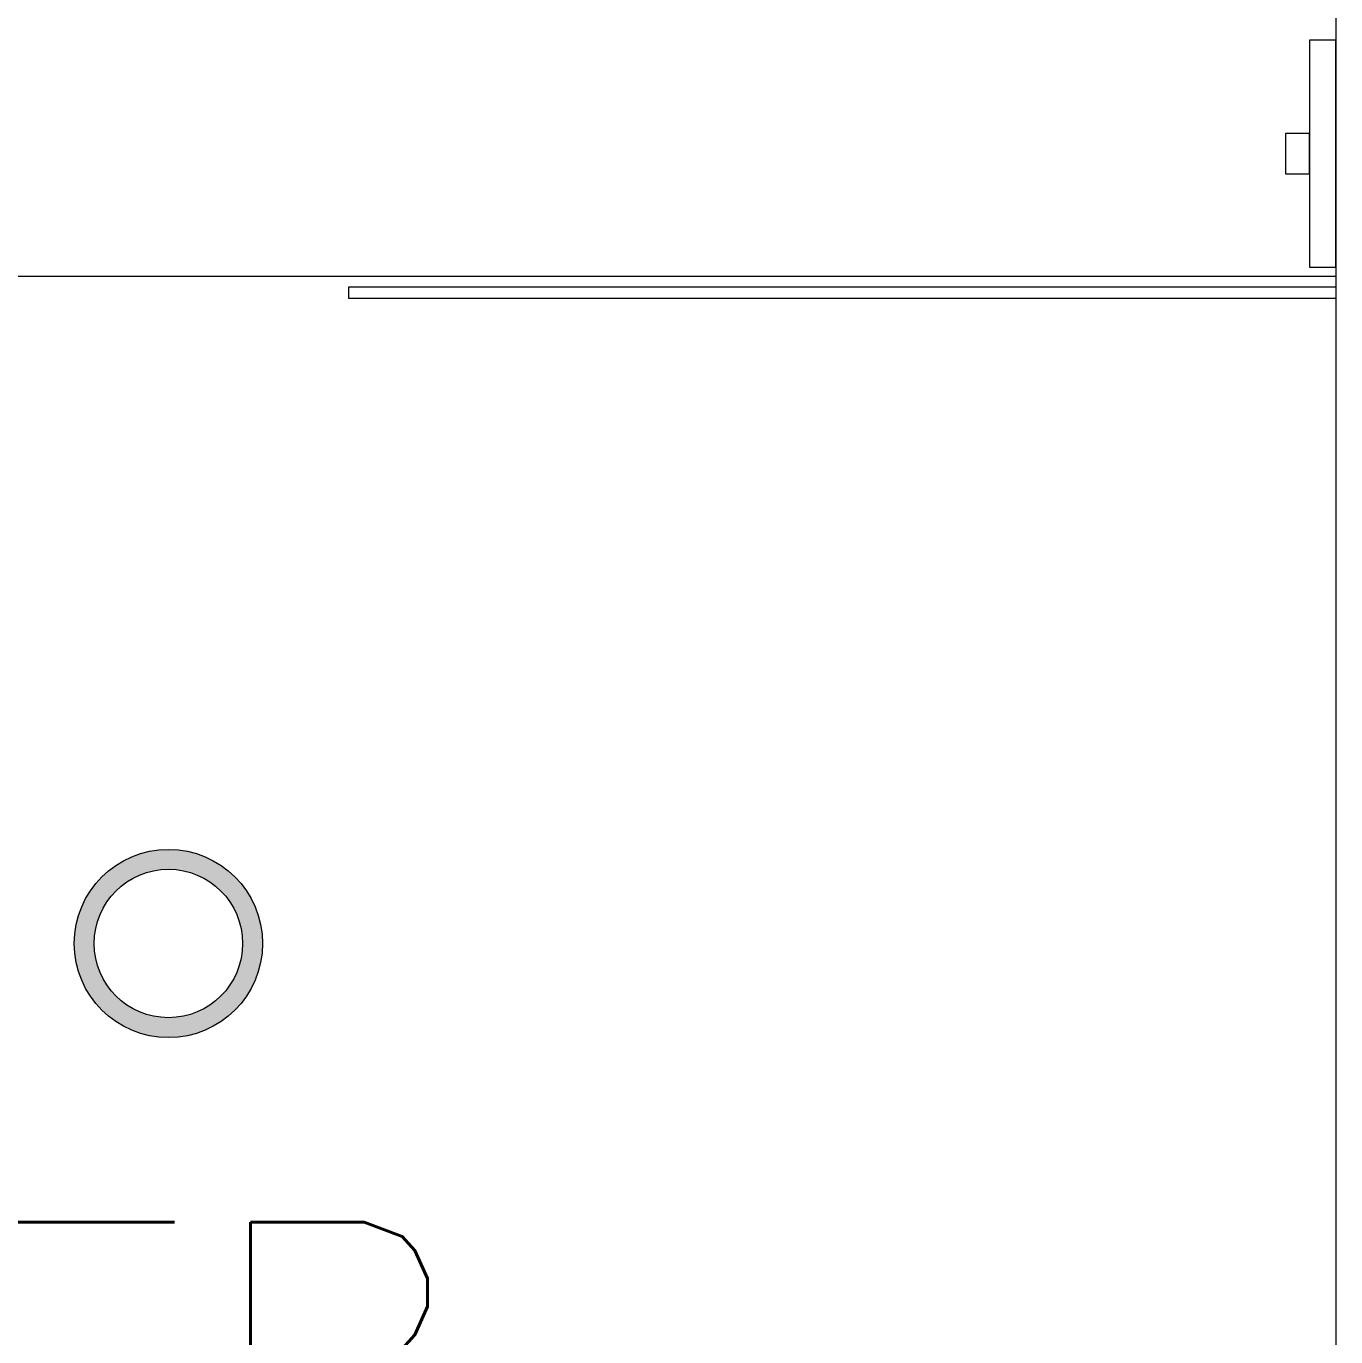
# Model space of a CAD drawing. Header units: metres. Extents: x 14 to 2416, y -346 to 476.
# Drawn here: x 147.511 to 148.377, y -150.078 to -149.212 of the extents above; entities that cross this region are included whole.
import ezdxf

# ---------------------------------------------------------------- set-up
doc = ezdxf.new("R2010")
doc.units = ezdxf.units.M
doc.linetypes.add('0', pattern=[0])
doc.layers.get('0').update_dxf_attribs({"linetype": '0', "lineweight": 20})
for name, color, linetype, lineweight in [('A-ANNO-TEXT', 20, 'Continuous', 13), ('A-WALL', 250, 'Continuous', 20), ('baños', 251, 'Continuous', 0), ('MAVA -LUMINARIAS', 1, 'Continuous', 18), ('textos', 7, 'Continuous', 0)]:
    doc.layers.add(name, color=color, linetype=linetype, lineweight=lineweight)
doc.layers.add('MAVA Luminarias', color=1, linetype='Continuous')
doc.styles.get("Standard").update_dxf_attribs({"font": 'arial.ttf', "height": 0.1875})

# ---------------------------------------------------------------- blocks, each defined once
blk = doc.blocks.new('PL BASE 2N NASAS 09')
at = {"layer": 'A-WALL'}
blk.add_line((173.94755, -21.60171), (173.94755, -23.81081), dxfattribs=at)
at = {"layer": 'baños'}
blk.add_line((173.94755, -22.66081), (172.04755, -22.66081), dxfattribs=at)
for points in [[(173.94755, -22.50467), (173.9302, -22.50467), (173.9302, -22.65467), (173.94755, -22.65467)], [(173.9302, -22.56628), (173.91439, -22.56628), (173.91439, -22.59306), (173.9302, -22.59306)], [(173.94755, -22.67536), (173.29541, -22.67536), (173.29541, -22.66761), (173.94755, -22.66761)]]:
    blk.add_lwpolyline(points, close=True, dxfattribs=at)
at = {"layer": 'baños', "linetype": 'Continuous', "flags": 8}
for tag, p in [('MODELNUMBER', (167.1329, -5.63062, 0)), ('TRADENAME', (167.1329, -5.63066, 0)), ('PRODUCT', (167.1329, -5.6307, 0)), ('MATERIAL', (167.1329, -5.63074, 0)), ('MODELNUMBER', (168.30765, -5.63062, 0)), ('TRADENAME', (168.30765, -5.63066, 0)), ('PRODUCT', (168.30765, -5.6307, 0)), ('MATERIAL', (168.30765, -5.63074, 0))]:
    blk.add_attdef(tag, p, '', height=0.0000254, rotation=180.00008, dxfattribs=at)
at = {"layer": 'baños', "linetype": 'Continuous'}
for tag, p, rotation in [('MODELNUMBER', (169.24282, -19.70647), 180.00008), ('TRADENAME', (169.24278, -19.70642), 180.00008), ('MATERIAL', (169.24301, -19.70634), 180.00008), ('PRODUCT', (169.243, -19.70638), 180.00008), ('MODELNUMBER', (169.95239, -19.70647), 179.99992), ('TRADENAME', (169.95239, -19.70642), 179.99992), ('MATERIAL', (169.95239, -19.70634), 179.99992), ('PRODUCT', (169.95239, -19.70638), 179.99992)]:
    blk.add_attdef(tag, p, '', height=0.0000254, rotation=rotation, dxfattribs=at)
at = {"layer": 'textos', "insert": (172.38634, -24.13088), "char_height": 0.195, "width": 1.8549735, "attachment_point": 7}
blk.add_mtext('{\\Fromans|c0;MASTER BATHROOM\\P2}', dxfattribs=at)
blk = doc.blocks.new('PL MUEBLES 2N NASAS 09')
blk.add_blockref('PL BASE 2N NASAS 09', (49.91428, 62.71701))
blk = doc.blocks.new('A$C595364de')
blk.add_blockref('PL MUEBLES 2N NASAS 09', (-199.56182, -36.6052))
blk = doc.blocks.new('downlight')
at = {"layer": 'MAVA -LUMINARIAS'}
h = blk.add_hatch(color=3, dxfattribs=at)
h.dxf.hatch_style = 1
h.paths.add_polyline_path([(-5.41605, -22.45707, 1), (-5.29166, -22.45707, 1)])
h.paths.add_polyline_path([(-5.30481, -22.45707, -1), (-5.4029, -22.45707, -1)], flags=16)
at = {"layer": 'MAVA -LUMINARIAS', "color": 3}
for radius in [0.06219, 0.04904]:
    blk.add_circle((-5.35386, -22.45707), radius, dxfattribs=at)

msp = doc.modelspace()

# ---------------------------------------------------------------- block references
at = {"layer": 'A-ANNO-TEXT'}
msp.add_blockref('A$C595364de', (124.07662, -152.82804), dxfattribs=at)
msp.add_blockref('A$C595364de', (124.07662, -152.82804), dxfattribs=at)
at = {"layer": 'MAVA Luminarias'}
msp.add_blockref('downlight', (152.95916, -127.36067), dxfattribs=at)
msp.add_blockref('downlight', (152.95916, -127.36067), dxfattribs=at)

doc.saveas('drawing.dxf')
